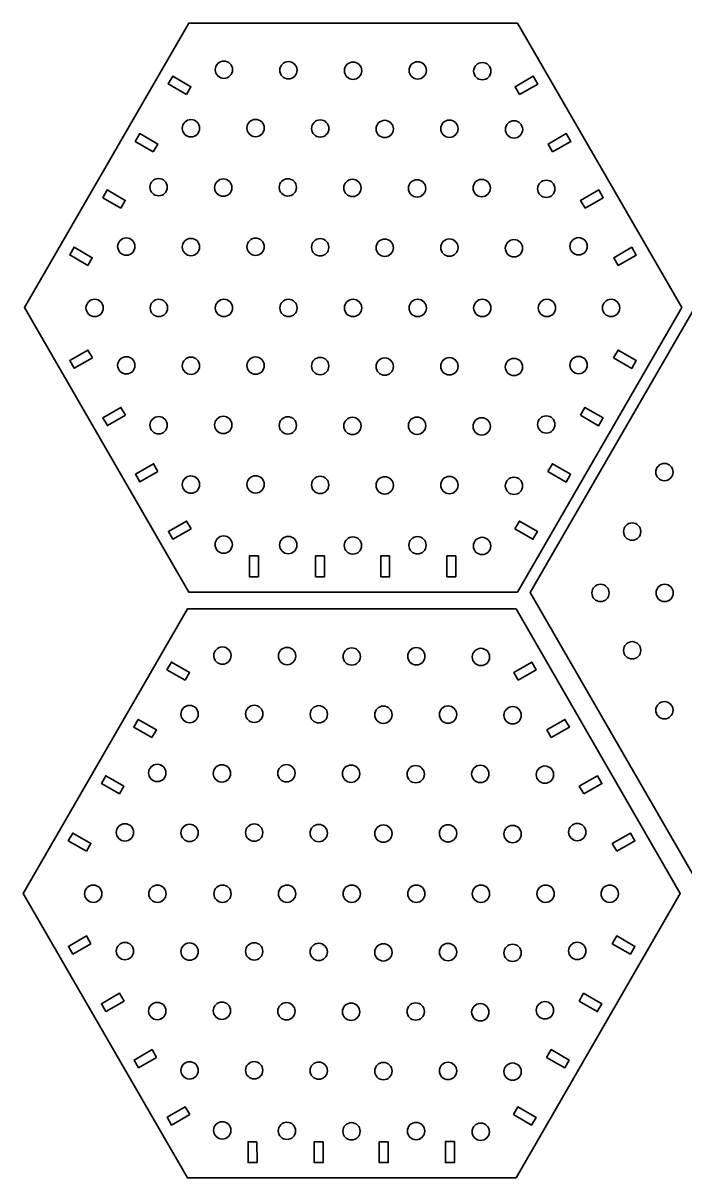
# Model space of a CAD drawing. Header units: inches. Extents: x 11 to 1716, y -770 to -4.
# Drawn here: x 1326.1 to 1547.7, y -767.2 to -380.6 of the extents above; entities that cross this region are included whole.
import ezdxf

# ---------------------------------------------------------------- set-up
doc = ezdxf.new("R2010")
doc.units = ezdxf.units.IN
doc.header["$MEASUREMENT"] = 0
doc.layers.add('Capa 1', color=7, linetype='Continuous')

msp = doc.modelspace()

# ---------------------------------------------------------------- linework, layer by layer
at = {"layer": 'Capa 1', "color": 250, "lineweight": 35, "true_color": 0x1c1c1b}
for points in [[(1491.6, -380.55), (1546.6, -475.82), (1491.6, -571.08), (1381.6, -571.08), (1326.6, -475.82), (1381.6, -380.55), (1491.6, -380.55)], [(1660.92, -475.98), (1715.92, -571.24), (1660.92, -666.51), (1550.92, -666.51), (1495.92, -571.24), (1550.92, -475.98), (1660.92, -475.98)], [(1491.14, -576.71), (1546.14, -671.97), (1491.14, -767.24), (1381.14, -767.24), (1326.14, -671.97), (1381.14, -576.71), (1491.14, -576.71)]]:
    msp.add_lwpolyline(points, dxfattribs=at)
at = {"layer": 'Capa 1', "color": 242, "lineweight": 35, "true_color": 0xe5202d}
for points in [[(1380.8, -404.44), (1374.73, -400.94), (1376.23, -398.34), (1382.29, -401.84), (1380.8, -404.44)], [(1492.33, -404.45), (1498.39, -400.95), (1496.89, -398.35), (1490.83, -401.85), (1492.33, -404.45)], [(1369.73, -423.64), (1363.66, -420.15), (1365.16, -417.55), (1371.22, -421.04), (1369.73, -423.64)], [(1503.4, -423.66), (1509.46, -420.16), (1507.96, -417.56), (1501.9, -421.06), (1503.4, -423.66)], [(1358.85, -442.51), (1352.79, -439.01), (1354.29, -436.42), (1360.35, -439.91), (1358.85, -442.51)], [(1514.27, -442.52), (1520.34, -439.03), (1518.84, -436.43), (1512.77, -439.92), (1514.27, -442.52)], [(1347.79, -461.7), (1341.73, -458.2), (1343.23, -455.6), (1349.29, -459.1), (1347.79, -461.7)], [(1525.33, -461.71), (1531.39, -458.22), (1529.9, -455.62), (1523.83, -459.11), (1525.33, -461.71)], [(1349.32, -492.65), (1343.26, -496.15), (1341.76, -493.55), (1347.82, -490.05), (1349.32, -492.65)], [(1523.81, -492.66), (1529.87, -496.16), (1531.37, -493.56), (1525.31, -490.06), (1523.81, -492.66)], [(1360.4, -511.85), (1354.34, -515.35), (1352.84, -512.75), (1358.9, -509.25), (1360.4, -511.85)], [(1512.72, -511.86), (1518.78, -515.36), (1520.28, -512.76), (1514.22, -509.26), (1512.72, -511.86)], [(1371.29, -530.71), (1365.23, -534.21), (1363.73, -531.61), (1369.79, -528.11), (1371.29, -530.71)], [(1501.83, -530.72), (1507.89, -534.22), (1509.39, -531.62), (1503.33, -528.12), (1501.83, -530.72)], [(1382.36, -549.89), (1376.3, -553.39), (1374.8, -550.79), (1380.86, -547.29), (1382.36, -549.89)], [(1490.76, -549.9), (1496.82, -553.4), (1498.32, -550.8), (1492.26, -547.3), (1490.76, -549.9)], [(1404.89, -558.96), (1404.9, -565.96), (1401.9, -565.96), (1401.89, -558.96), (1404.89, -558.96)], [(1427.06, -558.95), (1427.06, -565.95), (1424.06, -565.95), (1424.06, -558.95), (1427.06, -558.95)], [(1448.84, -558.95), (1448.84, -565.95), (1445.84, -565.95), (1445.84, -558.95), (1448.84, -558.95)], [(1470.99, -558.94), (1470.99, -565.94), (1467.99, -565.94), (1467.99, -558.94), (1470.99, -558.94)], [(1380.34, -600.59), (1374.27, -597.1), (1375.77, -594.5), (1381.83, -597.99), (1380.34, -600.59)], [(1491.87, -600.61), (1497.93, -597.11), (1496.43, -594.51), (1490.37, -598.01), (1491.87, -600.61)], [(1369.27, -619.8), (1363.2, -616.31), (1364.7, -613.71), (1370.76, -617.2), (1369.27, -619.8)], [(1502.94, -619.81), (1509, -616.32), (1507.5, -613.72), (1501.44, -617.22), (1502.94, -619.81)], [(1358.39, -638.67), (1352.33, -635.17), (1353.83, -632.57), (1359.89, -636.07), (1358.39, -638.67)], [(1513.81, -638.68), (1519.88, -635.19), (1518.38, -632.59), (1512.31, -636.08), (1513.81, -638.68)], [(1347.33, -657.86), (1341.27, -654.36), (1342.77, -651.76), (1348.83, -655.26), (1347.33, -657.86)], [(1524.87, -657.87), (1530.93, -654.38), (1529.44, -651.78), (1523.37, -655.27), (1524.87, -657.87)], [(1348.86, -688.81), (1342.8, -692.31), (1341.3, -689.71), (1347.36, -686.21), (1348.86, -688.81)], [(1523.35, -688.82), (1529.41, -692.32), (1530.91, -689.72), (1524.85, -686.22), (1523.35, -688.82)], [(1359.94, -708.01), (1353.88, -711.51), (1352.38, -708.91), (1358.44, -705.41), (1359.94, -708.01)], [(1512.26, -708.02), (1518.32, -711.52), (1519.82, -708.92), (1513.76, -705.42), (1512.26, -708.02)], [(1370.83, -726.87), (1364.77, -730.37), (1363.27, -727.77), (1369.33, -724.27), (1370.83, -726.87)], [(1501.37, -726.88), (1507.43, -730.38), (1508.93, -727.78), (1502.87, -724.28), (1501.37, -726.88)], [(1381.9, -746.04), (1375.84, -749.54), (1374.34, -746.95), (1380.4, -743.45), (1381.9, -746.04)], [(1490.3, -746.06), (1496.36, -749.56), (1497.86, -746.96), (1491.8, -743.46), (1490.3, -746.06)], [(1404.43, -755.12), (1404.44, -762.12), (1401.44, -762.12), (1401.43, -755.12), (1404.43, -755.12)], [(1426.6, -755.11), (1426.6, -762.11), (1423.6, -762.11), (1423.6, -755.11), (1426.6, -755.11)], [(1448.38, -755.11), (1448.38, -762.11), (1445.38, -762.11), (1445.38, -755.11), (1448.38, -755.11)], [(1470.53, -755.1), (1470.53, -762.1), (1467.53, -762.1), (1467.53, -755.1), (1470.53, -755.1)]]:
    msp.add_lwpolyline(points, dxfattribs=at)
for points in [[(1396.24, -396.17), (1396.24, -397.77), (1394.94, -399.07), (1393.34, -399.07), (1391.74, -399.07), (1390.44, -397.77), (1390.44, -396.17), (1390.44, -394.57), (1391.74, -393.27), (1393.34, -393.27), (1394.94, -393.27), (1396.24, -394.57), (1396.24, -396.17)], [(1417.87, -396.33), (1417.87, -397.93), (1416.57, -399.23), (1414.97, -399.23), (1413.37, -399.23), (1412.07, -397.93), (1412.07, -396.33), (1412.07, -394.73), (1413.37, -393.43), (1414.97, -393.43), (1416.57, -393.43), (1417.87, -394.73), (1417.87, -396.33)], [(1439.5, -396.49), (1439.5, -398.09), (1438.2, -399.39), (1436.6, -399.39), (1435, -399.39), (1433.7, -398.09), (1433.7, -396.49), (1433.7, -394.89), (1435, -393.59), (1436.6, -393.59), (1438.2, -393.59), (1439.5, -394.89), (1439.5, -396.49)], [(1461.13, -396.41), (1461.13, -398.01), (1459.83, -399.31), (1458.23, -399.31), (1456.63, -399.31), (1455.33, -398.01), (1455.33, -396.41), (1455.33, -394.81), (1456.63, -393.51), (1458.23, -393.51), (1459.83, -393.51), (1461.13, -394.81), (1461.13, -396.41)], [(1482.76, -396.65), (1482.76, -398.25), (1481.46, -399.55), (1479.86, -399.55), (1478.26, -399.55), (1476.96, -398.25), (1476.96, -396.65), (1476.96, -395.05), (1478.26, -393.75), (1479.86, -393.75), (1481.46, -393.75), (1482.76, -395.05), (1482.76, -396.65)], [(1385.23, -415.77), (1385.23, -417.37), (1383.93, -418.67), (1382.33, -418.67), (1380.73, -418.67), (1379.43, -417.37), (1379.43, -415.77), (1379.43, -414.17), (1380.73, -412.87), (1382.33, -412.87), (1383.93, -412.87), (1385.23, -414.17), (1385.23, -415.77)], [(1406.86, -415.69), (1406.86, -417.29), (1405.56, -418.59), (1403.96, -418.59), (1402.35, -418.59), (1401.06, -417.29), (1401.06, -415.69), (1401.06, -414.09), (1402.35, -412.79), (1403.96, -412.79), (1405.56, -412.79), (1406.86, -414.09), (1406.86, -415.69)], [(1428.49, -415.85), (1428.49, -417.45), (1427.19, -418.75), (1425.59, -418.75), (1423.98, -418.75), (1422.69, -417.45), (1422.69, -415.85), (1422.69, -414.25), (1423.98, -412.95), (1425.59, -412.95), (1427.19, -412.95), (1428.49, -414.25), (1428.49, -415.85)], [(1450.11, -416.01), (1450.11, -417.61), (1448.82, -418.91), (1447.21, -418.91), (1445.61, -418.91), (1444.31, -417.61), (1444.31, -416.01), (1444.31, -414.41), (1445.61, -413.11), (1447.21, -413.11), (1448.82, -413.11), (1450.11, -414.41), (1450.11, -416.01)], [(1471.74, -415.93), (1471.74, -417.53), (1470.45, -418.83), (1468.84, -418.83), (1467.24, -418.83), (1465.94, -417.53), (1465.94, -415.93), (1465.94, -414.33), (1467.24, -413.03), (1468.84, -413.03), (1470.45, -413.03), (1471.74, -414.33), (1471.74, -415.93)], [(1493.37, -416.17), (1493.37, -417.77), (1492.07, -419.07), (1490.47, -419.07), (1488.87, -419.07), (1487.57, -417.77), (1487.57, -416.17), (1487.57, -414.57), (1488.87, -413.27), (1490.47, -413.27), (1492.07, -413.27), (1493.37, -414.57), (1493.37, -416.17)], [(1374.41, -435.49), (1374.41, -437.09), (1373.11, -438.39), (1371.51, -438.39), (1369.9, -438.39), (1368.61, -437.09), (1368.61, -435.49), (1368.61, -433.88), (1369.9, -432.59), (1371.51, -432.59), (1373.11, -432.59), (1374.41, -433.88), (1374.41, -435.49)], [(1396.04, -435.65), (1396.04, -437.25), (1394.74, -438.55), (1393.14, -438.55), (1391.53, -438.55), (1390.24, -437.25), (1390.24, -435.65), (1390.24, -434.04), (1391.53, -432.75), (1393.14, -432.75), (1394.74, -432.75), (1396.04, -434.04), (1396.04, -435.65)], [(1417.66, -435.57), (1417.66, -437.17), (1416.37, -438.47), (1414.76, -438.47), (1413.16, -438.47), (1411.86, -437.17), (1411.86, -435.57), (1411.86, -433.96), (1413.16, -432.67), (1414.76, -432.67), (1416.37, -432.67), (1417.66, -433.96), (1417.66, -435.57)], [(1439.29, -435.73), (1439.29, -437.33), (1437.99, -438.63), (1436.39, -438.63), (1434.79, -438.63), (1433.49, -437.33), (1433.49, -435.73), (1433.49, -434.13), (1434.79, -432.83), (1436.39, -432.83), (1437.99, -432.83), (1439.29, -434.13), (1439.29, -435.73)], [(1460.92, -435.89), (1460.92, -437.49), (1459.62, -438.79), (1458.02, -438.79), (1456.42, -438.79), (1455.12, -437.49), (1455.12, -435.89), (1455.12, -434.29), (1456.42, -432.99), (1458.02, -432.99), (1459.62, -432.99), (1460.92, -434.29), (1460.92, -435.89)], [(1482.55, -435.81), (1482.55, -437.41), (1481.25, -438.71), (1479.65, -438.71), (1478.05, -438.71), (1476.75, -437.41), (1476.75, -435.81), (1476.75, -434.21), (1478.05, -432.91), (1479.65, -432.91), (1481.25, -432.91), (1482.55, -434.21), (1482.55, -435.81)], [(1504.18, -436.05), (1504.18, -437.65), (1502.88, -438.95), (1501.28, -438.95), (1499.68, -438.95), (1498.38, -437.65), (1498.38, -436.05), (1498.38, -434.45), (1499.68, -433.15), (1501.28, -433.15), (1502.88, -433.15), (1504.18, -434.45), (1504.18, -436.05)], [(1514.99, -455.3), (1514.99, -456.9), (1513.69, -458.2), (1512.09, -458.2), (1510.49, -458.2), (1509.19, -456.9), (1509.19, -455.3), (1509.19, -453.7), (1510.49, -452.4), (1512.09, -452.4), (1513.69, -452.4), (1514.99, -453.7), (1514.99, -455.3)], [(1363.59, -455.38), (1363.59, -456.98), (1362.29, -458.28), (1360.69, -458.28), (1359.09, -458.28), (1357.79, -456.98), (1357.79, -455.38), (1357.79, -453.78), (1359.09, -452.48), (1360.69, -452.48), (1362.29, -452.48), (1363.59, -453.78), (1363.59, -455.38)], [(1385.22, -455.54), (1385.22, -457.14), (1383.92, -458.44), (1382.32, -458.44), (1380.72, -458.44), (1379.42, -457.14), (1379.42, -455.54), (1379.42, -453.94), (1380.72, -452.64), (1382.32, -452.64), (1383.92, -452.64), (1385.22, -453.94), (1385.22, -455.54)], [(1406.85, -455.46), (1406.85, -457.06), (1405.55, -458.36), (1403.95, -458.36), (1402.35, -458.36), (1401.05, -457.06), (1401.05, -455.46), (1401.05, -453.86), (1402.35, -452.56), (1403.95, -452.56), (1405.55, -452.56), (1406.85, -453.86), (1406.85, -455.46)], [(1428.48, -455.62), (1428.48, -457.22), (1427.18, -458.52), (1425.58, -458.52), (1423.98, -458.52), (1422.68, -457.22), (1422.68, -455.62), (1422.68, -454.02), (1423.98, -452.72), (1425.58, -452.72), (1427.18, -452.72), (1428.48, -454.02), (1428.48, -455.62)], [(1450.11, -455.78), (1450.11, -457.38), (1448.81, -458.68), (1447.21, -458.68), (1445.6, -458.68), (1444.31, -457.38), (1444.31, -455.78), (1444.31, -454.18), (1445.6, -452.88), (1447.21, -452.88), (1448.81, -452.88), (1450.11, -454.18), (1450.11, -455.78)], [(1471.74, -455.7), (1471.74, -457.3), (1470.44, -458.6), (1468.84, -458.6), (1467.23, -458.6), (1465.94, -457.3), (1465.94, -455.7), (1465.94, -454.1), (1467.23, -452.8), (1468.84, -452.8), (1470.44, -452.8), (1471.74, -454.1), (1471.74, -455.7)], [(1493.36, -455.94), (1493.36, -457.55), (1492.07, -458.84), (1490.46, -458.84), (1488.86, -458.84), (1487.56, -457.55), (1487.56, -455.94), (1487.56, -454.34), (1488.86, -453.04), (1490.46, -453.04), (1492.07, -453.04), (1493.36, -454.34), (1493.36, -455.94)], [(1352.99, -475.93), (1352.99, -477.53), (1351.69, -478.83), (1350.09, -478.83), (1348.49, -478.83), (1347.19, -477.53), (1347.19, -475.93), (1347.19, -474.33), (1348.49, -473.03), (1350.09, -473.03), (1351.69, -473.03), (1352.99, -474.33), (1352.99, -475.93)], [(1374.48, -475.93), (1374.48, -477.53), (1373.18, -478.83), (1371.58, -478.83), (1369.97, -478.83), (1368.68, -477.53), (1368.68, -475.93), (1368.68, -474.33), (1369.97, -473.03), (1371.58, -473.03), (1373.18, -473.03), (1374.48, -474.33), (1374.48, -475.93)], [(1396.25, -475.93), (1396.25, -477.53), (1394.95, -478.83), (1393.35, -478.83), (1391.75, -478.83), (1390.45, -477.53), (1390.45, -475.93), (1390.45, -474.33), (1391.75, -473.03), (1393.35, -473.03), (1394.95, -473.03), (1396.25, -474.33), (1396.25, -475.93)], [(1417.88, -475.93), (1417.88, -477.53), (1416.58, -478.83), (1414.98, -478.83), (1413.38, -478.83), (1412.08, -477.53), (1412.08, -475.93), (1412.08, -474.33), (1413.38, -473.03), (1414.98, -473.03), (1416.58, -473.03), (1417.88, -474.33), (1417.88, -475.93)], [(1439.51, -475.93), (1439.51, -477.53), (1438.21, -478.83), (1436.61, -478.83), (1435, -478.83), (1433.71, -477.53), (1433.71, -475.93), (1433.71, -474.33), (1435, -473.03), (1436.61, -473.03), (1438.21, -473.03), (1439.51, -474.33), (1439.51, -475.93)], [(1461.13, -475.93), (1461.13, -477.53), (1459.84, -478.83), (1458.23, -478.83), (1456.63, -478.83), (1455.33, -477.53), (1455.33, -475.93), (1455.33, -474.33), (1456.63, -473.03), (1458.23, -473.03), (1459.84, -473.03), (1461.13, -474.33), (1461.13, -475.93)], [(1482.76, -475.93), (1482.76, -477.53), (1481.47, -478.83), (1479.86, -478.83), (1478.26, -478.83), (1476.96, -477.53), (1476.96, -475.93), (1476.96, -474.33), (1478.26, -473.03), (1479.86, -473.03), (1481.47, -473.03), (1482.76, -474.33), (1482.76, -475.93)], [(1504.39, -475.93), (1504.39, -477.53), (1503.09, -478.83), (1501.49, -478.83), (1499.89, -478.83), (1498.59, -477.53), (1498.59, -475.93), (1498.59, -474.33), (1499.89, -473.03), (1501.49, -473.03), (1503.09, -473.03), (1504.39, -474.33), (1504.39, -475.93)], [(1525.88, -475.93), (1525.88, -477.53), (1524.58, -478.83), (1522.98, -478.83), (1521.38, -478.83), (1520.08, -477.53), (1520.08, -475.93), (1520.08, -474.33), (1521.38, -473.03), (1522.98, -473.03), (1524.58, -473.03), (1525.88, -474.33), (1525.88, -475.93)], [(1363.59, -495.15), (1363.59, -496.75), (1362.29, -498.05), (1360.69, -498.05), (1359.09, -498.05), (1357.79, -496.75), (1357.79, -495.15), (1357.79, -493.55), (1359.09, -492.25), (1360.69, -492.25), (1362.29, -492.25), (1363.59, -493.55), (1363.59, -495.15)], [(1385.22, -495.31), (1385.22, -496.91), (1383.92, -498.21), (1382.32, -498.21), (1380.72, -498.21), (1379.42, -496.91), (1379.42, -495.31), (1379.42, -493.71), (1380.72, -492.41), (1382.32, -492.41), (1383.92, -492.41), (1385.22, -493.71), (1385.22, -495.31)], [(1406.85, -495.23), (1406.85, -496.83), (1405.55, -498.13), (1403.95, -498.13), (1402.35, -498.13), (1401.05, -496.83), (1401.05, -495.23), (1401.05, -493.63), (1402.35, -492.33), (1403.95, -492.33), (1405.55, -492.33), (1406.85, -493.63), (1406.85, -495.23)], [(1428.48, -495.39), (1428.48, -496.99), (1427.18, -498.29), (1425.58, -498.29), (1423.98, -498.29), (1422.68, -496.99), (1422.68, -495.39), (1422.68, -493.79), (1423.98, -492.49), (1425.58, -492.49), (1427.18, -492.49), (1428.48, -493.79), (1428.48, -495.39)], [(1450.11, -495.55), (1450.11, -497.16), (1448.81, -498.45), (1447.21, -498.45), (1445.6, -498.45), (1444.31, -497.16), (1444.31, -495.55), (1444.31, -493.95), (1445.6, -492.65), (1447.21, -492.65), (1448.81, -492.65), (1450.11, -493.95), (1450.11, -495.55)], [(1471.74, -495.47), (1471.74, -497.08), (1470.44, -498.37), (1468.84, -498.37), (1467.23, -498.37), (1465.94, -497.08), (1465.94, -495.47), (1465.94, -493.87), (1467.23, -492.57), (1468.84, -492.57), (1470.44, -492.57), (1471.74, -493.87), (1471.74, -495.47)], [(1493.36, -495.71), (1493.36, -497.32), (1492.07, -498.61), (1490.46, -498.61), (1488.86, -498.61), (1487.56, -497.32), (1487.56, -495.71), (1487.56, -494.11), (1488.86, -492.81), (1490.46, -492.81), (1492.07, -492.81), (1493.36, -494.11), (1493.36, -495.71)], [(1514.99, -495.07), (1514.99, -496.67), (1513.69, -497.97), (1512.09, -497.97), (1510.49, -497.97), (1509.19, -496.67), (1509.19, -495.07), (1509.19, -493.47), (1510.49, -492.17), (1512.09, -492.17), (1513.69, -492.17), (1514.99, -493.47), (1514.99, -495.07)], [(1374.41, -515.2), (1374.41, -516.8), (1373.11, -518.1), (1371.51, -518.1), (1369.9, -518.1), (1368.61, -516.8), (1368.61, -515.2), (1368.61, -513.6), (1369.9, -512.3), (1371.51, -512.3), (1373.11, -512.3), (1374.41, -513.6), (1374.41, -515.2)], [(1396.04, -515.12), (1396.04, -516.72), (1394.74, -518.02), (1393.14, -518.02), (1391.53, -518.02), (1390.24, -516.72), (1390.24, -515.12), (1390.24, -513.52), (1391.53, -512.22), (1393.14, -512.22), (1394.74, -512.22), (1396.04, -513.52), (1396.04, -515.12)], [(1417.66, -515.28), (1417.66, -516.88), (1416.37, -518.18), (1414.76, -518.18), (1413.16, -518.18), (1411.86, -516.88), (1411.86, -515.28), (1411.86, -513.68), (1413.16, -512.38), (1414.76, -512.38), (1416.37, -512.38), (1417.66, -513.68), (1417.66, -515.28)], [(1439.29, -515.44), (1439.29, -517.04), (1437.99, -518.34), (1436.39, -518.34), (1434.79, -518.34), (1433.49, -517.04), (1433.49, -515.44), (1433.49, -513.84), (1434.79, -512.54), (1436.39, -512.54), (1437.99, -512.54), (1439.29, -513.84), (1439.29, -515.44)], [(1460.92, -515.36), (1460.92, -516.96), (1459.62, -518.26), (1458.02, -518.26), (1456.42, -518.26), (1455.12, -516.96), (1455.12, -515.36), (1455.12, -513.76), (1456.42, -512.46), (1458.02, -512.46), (1459.62, -512.46), (1460.92, -513.76), (1460.92, -515.36)], [(1482.55, -515.6), (1482.55, -517.2), (1481.25, -518.5), (1479.65, -518.5), (1478.05, -518.5), (1476.75, -517.2), (1476.75, -515.6), (1476.75, -514), (1478.05, -512.7), (1479.65, -512.7), (1481.25, -512.7), (1482.55, -514), (1482.55, -515.6)], [(1504.18, -514.96), (1504.18, -516.56), (1502.88, -517.86), (1501.28, -517.86), (1499.68, -517.86), (1498.38, -516.56), (1498.38, -514.96), (1498.38, -513.36), (1499.68, -512.06), (1501.28, -512.06), (1502.88, -512.06), (1504.18, -513.36), (1504.18, -514.96)], [(1543.73, -530.91), (1543.73, -532.52), (1542.43, -533.81), (1540.83, -533.81), (1539.23, -533.81), (1537.93, -532.52), (1537.93, -530.91), (1537.93, -529.31), (1539.23, -528.01), (1540.83, -528.01), (1542.43, -528.01), (1543.73, -529.31), (1543.73, -530.91)], [(1385.22, -535.09), (1385.22, -536.7), (1383.92, -537.99), (1382.32, -537.99), (1380.72, -537.99), (1379.42, -536.7), (1379.42, -535.09), (1379.42, -533.49), (1380.72, -532.19), (1382.32, -532.19), (1383.92, -532.19), (1385.22, -533.49), (1385.22, -535.09)], [(1406.85, -535.01), (1406.85, -536.62), (1405.55, -537.91), (1403.95, -537.91), (1402.35, -537.91), (1401.05, -536.62), (1401.05, -535.01), (1401.05, -533.41), (1402.35, -532.11), (1403.95, -532.11), (1405.55, -532.11), (1406.85, -533.41), (1406.85, -535.01)], [(1428.48, -535.17), (1428.48, -536.78), (1427.18, -538.07), (1425.58, -538.07), (1423.98, -538.07), (1422.68, -536.78), (1422.68, -535.17), (1422.68, -533.57), (1423.98, -532.27), (1425.58, -532.27), (1427.18, -532.27), (1428.48, -533.57), (1428.48, -535.17)], [(1450.11, -535.34), (1450.11, -536.94), (1448.81, -538.24), (1447.21, -538.24), (1445.6, -538.24), (1444.31, -536.94), (1444.31, -535.34), (1444.31, -533.73), (1445.6, -532.44), (1447.21, -532.44), (1448.81, -532.44), (1450.11, -533.73), (1450.11, -535.34)], [(1471.74, -535.26), (1471.74, -536.86), (1470.44, -538.16), (1468.84, -538.16), (1467.23, -538.16), (1465.94, -536.86), (1465.94, -535.26), (1465.94, -533.65), (1467.23, -532.36), (1468.84, -532.36), (1470.44, -532.36), (1471.74, -533.65), (1471.74, -535.26)], [(1493.36, -535.5), (1493.36, -537.1), (1492.07, -538.4), (1490.46, -538.4), (1488.86, -538.4), (1487.56, -537.1), (1487.56, -535.5), (1487.56, -533.9), (1488.86, -532.6), (1490.46, -532.6), (1492.07, -532.6), (1493.36, -533.9), (1493.36, -535.5)], [(1532.92, -550.81), (1532.92, -552.41), (1531.62, -553.71), (1530.02, -553.71), (1528.41, -553.71), (1527.12, -552.41), (1527.12, -550.81), (1527.12, -549.21), (1528.41, -547.91), (1530.02, -547.91), (1531.62, -547.91), (1532.92, -549.21), (1532.92, -550.81)], [(1396.18, -555.16), (1396.18, -556.76), (1394.88, -558.06), (1393.28, -558.06), (1391.67, -558.06), (1390.38, -556.76), (1390.38, -555.16), (1390.38, -553.56), (1391.67, -552.26), (1393.28, -552.26), (1394.88, -552.26), (1396.18, -553.56), (1396.18, -555.16)], [(1417.81, -555.32), (1417.81, -556.92), (1416.51, -558.22), (1414.91, -558.22), (1413.3, -558.22), (1412.01, -556.92), (1412.01, -555.32), (1412.01, -553.72), (1413.3, -552.42), (1414.91, -552.42), (1416.51, -552.42), (1417.81, -553.72), (1417.81, -555.32)], [(1439.43, -555.48), (1439.43, -557.08), (1438.14, -558.38), (1436.53, -558.38), (1434.93, -558.38), (1433.63, -557.08), (1433.63, -555.48), (1433.63, -553.88), (1434.93, -552.58), (1436.53, -552.58), (1438.14, -552.58), (1439.43, -553.88), (1439.43, -555.48)], [(1461.06, -555.4), (1461.06, -557), (1459.76, -558.3), (1458.16, -558.3), (1456.56, -558.3), (1455.26, -557), (1455.26, -555.4), (1455.26, -553.8), (1456.56, -552.5), (1458.16, -552.5), (1459.76, -552.5), (1461.06, -553.8), (1461.06, -555.4)], [(1482.69, -555.64), (1482.69, -557.24), (1481.39, -558.54), (1479.79, -558.54), (1478.19, -558.54), (1476.89, -557.24), (1476.89, -555.64), (1476.89, -554.04), (1478.19, -552.74), (1479.79, -552.74), (1481.39, -552.74), (1482.69, -554.04), (1482.69, -555.64)], [(1522.32, -571.36), (1522.32, -572.96), (1521.02, -574.26), (1519.42, -574.26), (1517.81, -574.26), (1516.52, -572.96), (1516.52, -571.36), (1516.52, -569.75), (1517.81, -568.46), (1519.42, -568.46), (1521.02, -568.46), (1522.32, -569.75), (1522.32, -571.36)], [(1543.8, -571.36), (1543.8, -572.96), (1542.5, -574.26), (1540.9, -574.26), (1539.3, -574.26), (1538, -572.96), (1538, -571.36), (1538, -569.75), (1539.3, -568.46), (1540.9, -568.46), (1542.5, -568.46), (1543.8, -569.75), (1543.8, -571.36)], [(1532.92, -590.58), (1532.92, -592.18), (1531.62, -593.48), (1530.02, -593.48), (1528.41, -593.48), (1527.12, -592.18), (1527.12, -590.58), (1527.12, -588.98), (1528.41, -587.68), (1530.02, -587.68), (1531.62, -587.68), (1532.92, -588.98), (1532.92, -590.58)], [(1395.78, -592.33), (1395.78, -593.93), (1394.48, -595.23), (1392.88, -595.23), (1391.28, -595.23), (1389.98, -593.93), (1389.98, -592.33), (1389.98, -590.73), (1391.28, -589.43), (1392.88, -589.43), (1394.48, -589.43), (1395.78, -590.73), (1395.78, -592.33)], [(1417.41, -592.49), (1417.41, -594.09), (1416.11, -595.39), (1414.51, -595.39), (1412.91, -595.39), (1411.61, -594.09), (1411.61, -592.49), (1411.61, -590.89), (1412.91, -589.59), (1414.51, -589.59), (1416.11, -589.59), (1417.41, -590.89), (1417.41, -592.49)], [(1439.04, -592.65), (1439.04, -594.25), (1437.74, -595.55), (1436.14, -595.55), (1434.54, -595.55), (1433.24, -594.25), (1433.24, -592.65), (1433.24, -591.05), (1434.54, -589.75), (1436.14, -589.75), (1437.74, -589.75), (1439.04, -591.05), (1439.04, -592.65)], [(1460.67, -592.57), (1460.67, -594.17), (1459.37, -595.47), (1457.77, -595.47), (1456.17, -595.47), (1454.87, -594.17), (1454.87, -592.57), (1454.87, -590.97), (1456.17, -589.67), (1457.77, -589.67), (1459.37, -589.67), (1460.67, -590.97), (1460.67, -592.57)], [(1482.3, -592.81), (1482.3, -594.41), (1481, -595.71), (1479.4, -595.71), (1477.8, -595.71), (1476.5, -594.41), (1476.5, -592.81), (1476.5, -591.21), (1477.8, -589.91), (1479.4, -589.91), (1481, -589.91), (1482.3, -591.21), (1482.3, -592.81)], [(1384.77, -611.93), (1384.77, -613.53), (1383.47, -614.83), (1381.87, -614.83), (1380.27, -614.83), (1378.97, -613.53), (1378.97, -611.93), (1378.97, -610.33), (1380.27, -609.03), (1381.87, -609.03), (1383.47, -609.03), (1384.77, -610.33), (1384.77, -611.93)], [(1406.4, -611.85), (1406.4, -613.45), (1405.1, -614.75), (1403.5, -614.75), (1401.89, -614.75), (1400.6, -613.45), (1400.6, -611.85), (1400.6, -610.25), (1401.89, -608.95), (1403.5, -608.95), (1405.1, -608.95), (1406.4, -610.25), (1406.4, -611.85)], [(1428.03, -612.01), (1428.03, -613.61), (1426.73, -614.91), (1425.13, -614.91), (1423.52, -614.91), (1422.23, -613.61), (1422.23, -612.01), (1422.23, -610.41), (1423.52, -609.11), (1425.13, -609.11), (1426.73, -609.11), (1428.03, -610.41), (1428.03, -612.01)], [(1449.65, -612.17), (1449.65, -613.77), (1448.36, -615.07), (1446.75, -615.07), (1445.15, -615.07), (1443.85, -613.77), (1443.85, -612.17), (1443.85, -610.57), (1445.15, -609.27), (1446.75, -609.27), (1448.36, -609.27), (1449.65, -610.57), (1449.65, -612.17)], [(1471.28, -612.09), (1471.28, -613.69), (1469.99, -614.99), (1468.38, -614.99), (1466.78, -614.99), (1465.48, -613.69), (1465.48, -612.09), (1465.48, -610.49), (1466.78, -609.19), (1468.38, -609.19), (1469.99, -609.19), (1471.28, -610.49), (1471.28, -612.09)], [(1492.91, -612.33), (1492.91, -613.93), (1491.61, -615.23), (1490.01, -615.23), (1488.41, -615.23), (1487.11, -613.93), (1487.11, -612.33), (1487.11, -610.73), (1488.41, -609.43), (1490.01, -609.43), (1491.61, -609.43), (1492.91, -610.73), (1492.91, -612.33)], [(1543.73, -610.63), (1543.73, -612.23), (1542.43, -613.53), (1540.83, -613.53), (1539.23, -613.53), (1537.93, -612.23), (1537.93, -610.63), (1537.93, -609.02), (1539.23, -607.73), (1540.83, -607.73), (1542.43, -607.73), (1543.73, -609.02), (1543.73, -610.63)], [(1373.95, -631.64), (1373.95, -633.25), (1372.65, -634.54), (1371.05, -634.54), (1369.44, -634.54), (1368.15, -633.25), (1368.15, -631.64), (1368.15, -630.04), (1369.44, -628.74), (1371.05, -628.74), (1372.65, -628.74), (1373.95, -630.04), (1373.95, -631.64)], [(1395.58, -631.81), (1395.58, -633.41), (1394.28, -634.71), (1392.68, -634.71), (1391.07, -634.71), (1389.78, -633.41), (1389.78, -631.81), (1389.78, -630.2), (1391.07, -628.91), (1392.68, -628.91), (1394.28, -628.91), (1395.58, -630.2), (1395.58, -631.81)], [(1417.2, -631.73), (1417.2, -633.33), (1415.91, -634.63), (1414.3, -634.63), (1412.7, -634.63), (1411.4, -633.33), (1411.4, -631.73), (1411.4, -630.12), (1412.7, -628.83), (1414.3, -628.83), (1415.91, -628.83), (1417.2, -630.12), (1417.2, -631.73)], [(1438.83, -631.89), (1438.83, -633.49), (1437.53, -634.79), (1435.93, -634.79), (1434.33, -634.79), (1433.03, -633.49), (1433.03, -631.89), (1433.03, -630.28), (1434.33, -628.99), (1435.93, -628.99), (1437.53, -628.99), (1438.83, -630.28), (1438.83, -631.89)], [(1460.46, -632.05), (1460.46, -633.65), (1459.16, -634.95), (1457.56, -634.95), (1455.96, -634.95), (1454.66, -633.65), (1454.66, -632.05), (1454.66, -630.45), (1455.96, -629.15), (1457.56, -629.15), (1459.16, -629.15), (1460.46, -630.45), (1460.46, -632.05)], [(1482.09, -631.97), (1482.09, -633.57), (1480.79, -634.87), (1479.19, -634.87), (1477.59, -634.87), (1476.29, -633.57), (1476.29, -631.97), (1476.29, -630.36), (1477.59, -629.07), (1479.19, -629.07), (1480.79, -629.07), (1482.09, -630.36), (1482.09, -631.97)], [(1503.72, -632.21), (1503.72, -633.81), (1502.42, -635.11), (1500.82, -635.11), (1499.22, -635.11), (1497.92, -633.81), (1497.92, -632.21), (1497.92, -630.61), (1499.22, -629.31), (1500.82, -629.31), (1502.42, -629.31), (1503.72, -630.61), (1503.72, -632.21)], [(1363.13, -651.54), (1363.13, -653.14), (1361.83, -654.44), (1360.23, -654.44), (1358.63, -654.44), (1357.33, -653.14), (1357.33, -651.54), (1357.33, -649.94), (1358.63, -648.64), (1360.23, -648.64), (1361.83, -648.64), (1363.13, -649.94), (1363.13, -651.54)], [(1384.76, -651.7), (1384.76, -653.3), (1383.46, -654.6), (1381.86, -654.6), (1380.26, -654.6), (1378.96, -653.3), (1378.96, -651.7), (1378.96, -650.1), (1380.26, -648.8), (1381.86, -648.8), (1383.46, -648.8), (1384.76, -650.1), (1384.76, -651.7)], [(1406.39, -651.62), (1406.39, -653.22), (1405.09, -654.52), (1403.49, -654.52), (1401.89, -654.52), (1400.59, -653.22), (1400.59, -651.62), (1400.59, -650.02), (1401.89, -648.72), (1403.49, -648.72), (1405.09, -648.72), (1406.39, -650.02), (1406.39, -651.62)], [(1428.02, -651.78), (1428.02, -653.38), (1426.72, -654.68), (1425.12, -654.68), (1423.52, -654.68), (1422.22, -653.38), (1422.22, -651.78), (1422.22, -650.18), (1423.52, -648.88), (1425.12, -648.88), (1426.72, -648.88), (1428.02, -650.18), (1428.02, -651.78)], [(1449.65, -651.94), (1449.65, -653.54), (1448.35, -654.84), (1446.75, -654.84), (1445.14, -654.84), (1443.85, -653.54), (1443.85, -651.94), (1443.85, -650.34), (1445.14, -649.04), (1446.75, -649.04), (1448.35, -649.04), (1449.65, -650.34), (1449.65, -651.94)], [(1471.28, -651.86), (1471.28, -653.46), (1469.98, -654.76), (1468.38, -654.76), (1466.77, -654.76), (1465.48, -653.46), (1465.48, -651.86), (1465.48, -650.26), (1466.77, -648.96), (1468.38, -648.96), (1469.98, -648.96), (1471.28, -650.26), (1471.28, -651.86)], [(1492.9, -652.1), (1492.9, -653.7), (1491.61, -655), (1490, -655), (1488.4, -655), (1487.1, -653.7), (1487.1, -652.1), (1487.1, -650.5), (1488.4, -649.2), (1490, -649.2), (1491.61, -649.2), (1492.9, -650.5), (1492.9, -652.1)], [(1514.53, -651.46), (1514.53, -653.06), (1513.23, -654.36), (1511.63, -654.36), (1510.03, -654.36), (1508.73, -653.06), (1508.73, -651.46), (1508.73, -649.86), (1510.03, -648.56), (1511.63, -648.56), (1513.23, -648.56), (1514.53, -649.86), (1514.53, -651.46)], [(1352.53, -672.09), (1352.53, -673.69), (1351.23, -674.99), (1349.63, -674.99), (1348.03, -674.99), (1346.73, -673.69), (1346.73, -672.09), (1346.73, -670.49), (1348.03, -669.19), (1349.63, -669.19), (1351.23, -669.19), (1352.53, -670.49), (1352.53, -672.09)], [(1374.02, -672.09), (1374.02, -673.69), (1372.72, -674.99), (1371.12, -674.99), (1369.51, -674.99), (1368.22, -673.69), (1368.22, -672.09), (1368.22, -670.49), (1369.51, -669.19), (1371.12, -669.19), (1372.72, -669.19), (1374.02, -670.49), (1374.02, -672.09)], [(1395.79, -672.09), (1395.79, -673.69), (1394.49, -674.99), (1392.89, -674.99), (1391.29, -674.99), (1389.99, -673.69), (1389.99, -672.09), (1389.99, -670.49), (1391.29, -669.19), (1392.89, -669.19), (1394.49, -669.19), (1395.79, -670.49), (1395.79, -672.09)], [(1417.42, -672.09), (1417.42, -673.69), (1416.12, -674.99), (1414.52, -674.99), (1412.91, -674.99), (1411.62, -673.69), (1411.62, -672.09), (1411.62, -670.49), (1412.91, -669.19), (1414.52, -669.19), (1416.12, -669.19), (1417.42, -670.49), (1417.42, -672.09)], [(1439.05, -672.09), (1439.05, -673.69), (1437.75, -674.99), (1436.15, -674.99), (1434.54, -674.99), (1433.25, -673.69), (1433.25, -672.09), (1433.25, -670.49), (1434.54, -669.19), (1436.15, -669.19), (1437.75, -669.19), (1439.05, -670.49), (1439.05, -672.09)], [(1460.67, -672.09), (1460.67, -673.69), (1459.38, -674.99), (1457.77, -674.99), (1456.17, -674.99), (1454.87, -673.69), (1454.87, -672.09), (1454.87, -670.49), (1456.17, -669.19), (1457.77, -669.19), (1459.38, -669.19), (1460.67, -670.49), (1460.67, -672.09)], [(1482.3, -672.09), (1482.3, -673.69), (1481.01, -674.99), (1479.4, -674.99), (1477.8, -674.99), (1476.5, -673.69), (1476.5, -672.09), (1476.5, -670.49), (1477.8, -669.19), (1479.4, -669.19), (1481.01, -669.19), (1482.3, -670.49), (1482.3, -672.09)], [(1503.93, -672.09), (1503.93, -673.69), (1502.63, -674.99), (1501.03, -674.99), (1499.43, -674.99), (1498.13, -673.69), (1498.13, -672.09), (1498.13, -670.49), (1499.43, -669.19), (1501.03, -669.19), (1502.63, -669.19), (1503.93, -670.49), (1503.93, -672.09)], [(1525.42, -672.09), (1525.42, -673.69), (1524.12, -674.99), (1522.52, -674.99), (1520.92, -674.99), (1519.62, -673.69), (1519.62, -672.09), (1519.62, -670.49), (1520.92, -669.19), (1522.52, -669.19), (1524.12, -669.19), (1525.42, -670.49), (1525.42, -672.09)], [(1363.13, -691.31), (1363.13, -692.91), (1361.83, -694.21), (1360.23, -694.21), (1358.63, -694.21), (1357.33, -692.91), (1357.33, -691.31), (1357.33, -689.71), (1358.63, -688.41), (1360.23, -688.41), (1361.83, -688.41), (1363.13, -689.71), (1363.13, -691.31)], [(1384.76, -691.47), (1384.76, -693.07), (1383.46, -694.37), (1381.86, -694.37), (1380.26, -694.37), (1378.96, -693.07), (1378.96, -691.47), (1378.96, -689.87), (1380.26, -688.57), (1381.86, -688.57), (1383.46, -688.57), (1384.76, -689.87), (1384.76, -691.47)], [(1406.39, -691.39), (1406.39, -692.99), (1405.09, -694.29), (1403.49, -694.29), (1401.89, -694.29), (1400.59, -692.99), (1400.59, -691.39), (1400.59, -689.79), (1401.89, -688.49), (1403.49, -688.49), (1405.09, -688.49), (1406.39, -689.79), (1406.39, -691.39)], [(1428.02, -691.55), (1428.02, -693.15), (1426.72, -694.45), (1425.12, -694.45), (1423.52, -694.45), (1422.22, -693.15), (1422.22, -691.55), (1422.22, -689.95), (1423.52, -688.65), (1425.12, -688.65), (1426.72, -688.65), (1428.02, -689.95), (1428.02, -691.55)], [(1449.65, -691.71), (1449.65, -693.31), (1448.35, -694.61), (1446.75, -694.61), (1445.14, -694.61), (1443.85, -693.31), (1443.85, -691.71), (1443.85, -690.11), (1445.14, -688.81), (1446.75, -688.81), (1448.35, -688.81), (1449.65, -690.11), (1449.65, -691.71)], [(1471.28, -691.63), (1471.28, -693.23), (1469.98, -694.53), (1468.38, -694.53), (1466.77, -694.53), (1465.48, -693.23), (1465.48, -691.63), (1465.48, -690.03), (1466.77, -688.73), (1468.38, -688.73), (1469.98, -688.73), (1471.28, -690.03), (1471.28, -691.63)], [(1492.9, -691.87), (1492.9, -693.48), (1491.61, -694.77), (1490, -694.77), (1488.4, -694.77), (1487.1, -693.48), (1487.1, -691.87), (1487.1, -690.27), (1488.4, -688.97), (1490, -688.97), (1491.61, -688.97), (1492.9, -690.27), (1492.9, -691.87)], [(1514.53, -691.23), (1514.53, -692.83), (1513.23, -694.13), (1511.63, -694.13), (1510.03, -694.13), (1508.73, -692.83), (1508.73, -691.23), (1508.73, -689.63), (1510.03, -688.33), (1511.63, -688.33), (1513.23, -688.33), (1514.53, -689.63), (1514.53, -691.23)], [(1373.95, -711.36), (1373.95, -712.96), (1372.65, -714.26), (1371.05, -714.26), (1369.44, -714.26), (1368.15, -712.96), (1368.15, -711.36), (1368.15, -709.76), (1369.44, -708.46), (1371.05, -708.46), (1372.65, -708.46), (1373.95, -709.76), (1373.95, -711.36)], [(1395.58, -711.28), (1395.58, -712.88), (1394.28, -714.18), (1392.68, -714.18), (1391.07, -714.18), (1389.78, -712.88), (1389.78, -711.28), (1389.78, -709.68), (1391.07, -708.38), (1392.68, -708.38), (1394.28, -708.38), (1395.58, -709.68), (1395.58, -711.28)], [(1417.2, -711.44), (1417.2, -713.04), (1415.91, -714.34), (1414.3, -714.34), (1412.7, -714.34), (1411.4, -713.04), (1411.4, -711.44), (1411.4, -709.84), (1412.7, -708.54), (1414.3, -708.54), (1415.91, -708.54), (1417.2, -709.84), (1417.2, -711.44)], [(1438.83, -711.6), (1438.83, -713.2), (1437.53, -714.5), (1435.93, -714.5), (1434.33, -714.5), (1433.03, -713.2), (1433.03, -711.6), (1433.03, -710), (1434.33, -708.7), (1435.93, -708.7), (1437.53, -708.7), (1438.83, -710), (1438.83, -711.6)], [(1460.46, -711.52), (1460.46, -713.12), (1459.16, -714.42), (1457.56, -714.42), (1455.96, -714.42), (1454.66, -713.12), (1454.66, -711.52), (1454.66, -709.92), (1455.96, -708.62), (1457.56, -708.62), (1459.16, -708.62), (1460.46, -709.92), (1460.46, -711.52)], [(1482.09, -711.76), (1482.09, -713.36), (1480.79, -714.66), (1479.19, -714.66), (1477.59, -714.66), (1476.29, -713.36), (1476.29, -711.76), (1476.29, -710.16), (1477.59, -708.86), (1479.19, -708.86), (1480.79, -708.86), (1482.09, -710.16), (1482.09, -711.76)], [(1503.72, -711.12), (1503.72, -712.72), (1502.42, -714.02), (1500.82, -714.02), (1499.22, -714.02), (1497.92, -712.72), (1497.92, -711.12), (1497.92, -709.51), (1499.22, -708.22), (1500.82, -708.22), (1502.42, -708.22), (1503.72, -709.51), (1503.72, -711.12)], [(1384.76, -731.25), (1384.76, -732.86), (1383.46, -734.15), (1381.86, -734.15), (1380.26, -734.15), (1378.96, -732.86), (1378.96, -731.25), (1378.96, -729.65), (1380.26, -728.35), (1381.86, -728.35), (1383.46, -728.35), (1384.76, -729.65), (1384.76, -731.25)], [(1406.39, -731.17), (1406.39, -732.77), (1405.09, -734.07), (1403.49, -734.07), (1401.89, -734.07), (1400.59, -732.77), (1400.59, -731.17), (1400.59, -729.57), (1401.89, -728.27), (1403.49, -728.27), (1405.09, -728.27), (1406.39, -729.57), (1406.39, -731.17)], [(1428.02, -731.33), (1428.02, -732.94), (1426.72, -734.23), (1425.12, -734.23), (1423.52, -734.23), (1422.22, -732.94), (1422.22, -731.33), (1422.22, -729.73), (1423.52, -728.43), (1425.12, -728.43), (1426.72, -728.43), (1428.02, -729.73), (1428.02, -731.33)], [(1449.65, -731.49), (1449.65, -733.1), (1448.35, -734.39), (1446.75, -734.39), (1445.14, -734.39), (1443.85, -733.1), (1443.85, -731.49), (1443.85, -729.89), (1445.14, -728.59), (1446.75, -728.59), (1448.35, -728.59), (1449.65, -729.89), (1449.65, -731.49)], [(1471.28, -731.41), (1471.28, -733.02), (1469.98, -734.31), (1468.38, -734.31), (1466.77, -734.31), (1465.48, -733.02), (1465.48, -731.41), (1465.48, -729.81), (1466.77, -728.51), (1468.38, -728.51), (1469.98, -728.51), (1471.28, -729.81), (1471.28, -731.41)], [(1492.9, -731.66), (1492.9, -733.26), (1491.61, -734.56), (1490, -734.56), (1488.4, -734.56), (1487.1, -733.26), (1487.1, -731.66), (1487.1, -730.05), (1488.4, -728.76), (1490, -728.76), (1491.61, -728.76), (1492.9, -730.05), (1492.9, -731.66)], [(1395.72, -751.32), (1395.72, -752.92), (1394.42, -754.22), (1392.82, -754.22), (1391.21, -754.22), (1389.92, -752.92), (1389.92, -751.32), (1389.92, -749.71), (1391.21, -748.42), (1392.82, -748.42), (1394.42, -748.42), (1395.72, -749.71), (1395.72, -751.32)], [(1417.35, -751.48), (1417.35, -753.08), (1416.05, -754.38), (1414.45, -754.38), (1412.84, -754.38), (1411.55, -753.08), (1411.55, -751.48), (1411.55, -749.88), (1412.84, -748.58), (1414.45, -748.58), (1416.05, -748.58), (1417.35, -749.88), (1417.35, -751.48)], [(1438.97, -751.64), (1438.97, -753.24), (1437.68, -754.54), (1436.07, -754.54), (1434.47, -754.54), (1433.17, -753.24), (1433.17, -751.64), (1433.17, -750.04), (1434.47, -748.74), (1436.07, -748.74), (1437.68, -748.74), (1438.97, -750.04), (1438.97, -751.64)], [(1460.6, -751.56), (1460.6, -753.16), (1459.3, -754.46), (1457.7, -754.46), (1456.1, -754.46), (1454.8, -753.16), (1454.8, -751.56), (1454.8, -749.96), (1456.1, -748.66), (1457.7, -748.66), (1459.3, -748.66), (1460.6, -749.96), (1460.6, -751.56)], [(1482.23, -751.8), (1482.23, -753.4), (1480.93, -754.7), (1479.33, -754.7), (1477.73, -754.7), (1476.43, -753.4), (1476.43, -751.8), (1476.43, -750.2), (1477.73, -748.9), (1479.33, -748.9), (1480.93, -748.9), (1482.23, -750.2), (1482.23, -751.8)]]:
    msp.add_open_spline(points, degree=3, knots=[0, 0, 0, 0, 1, 1, 1, 2, 2, 2, 3, 3, 3, 4, 4, 4, 4], dxfattribs=at)

doc.saveas('drawing.dxf')
